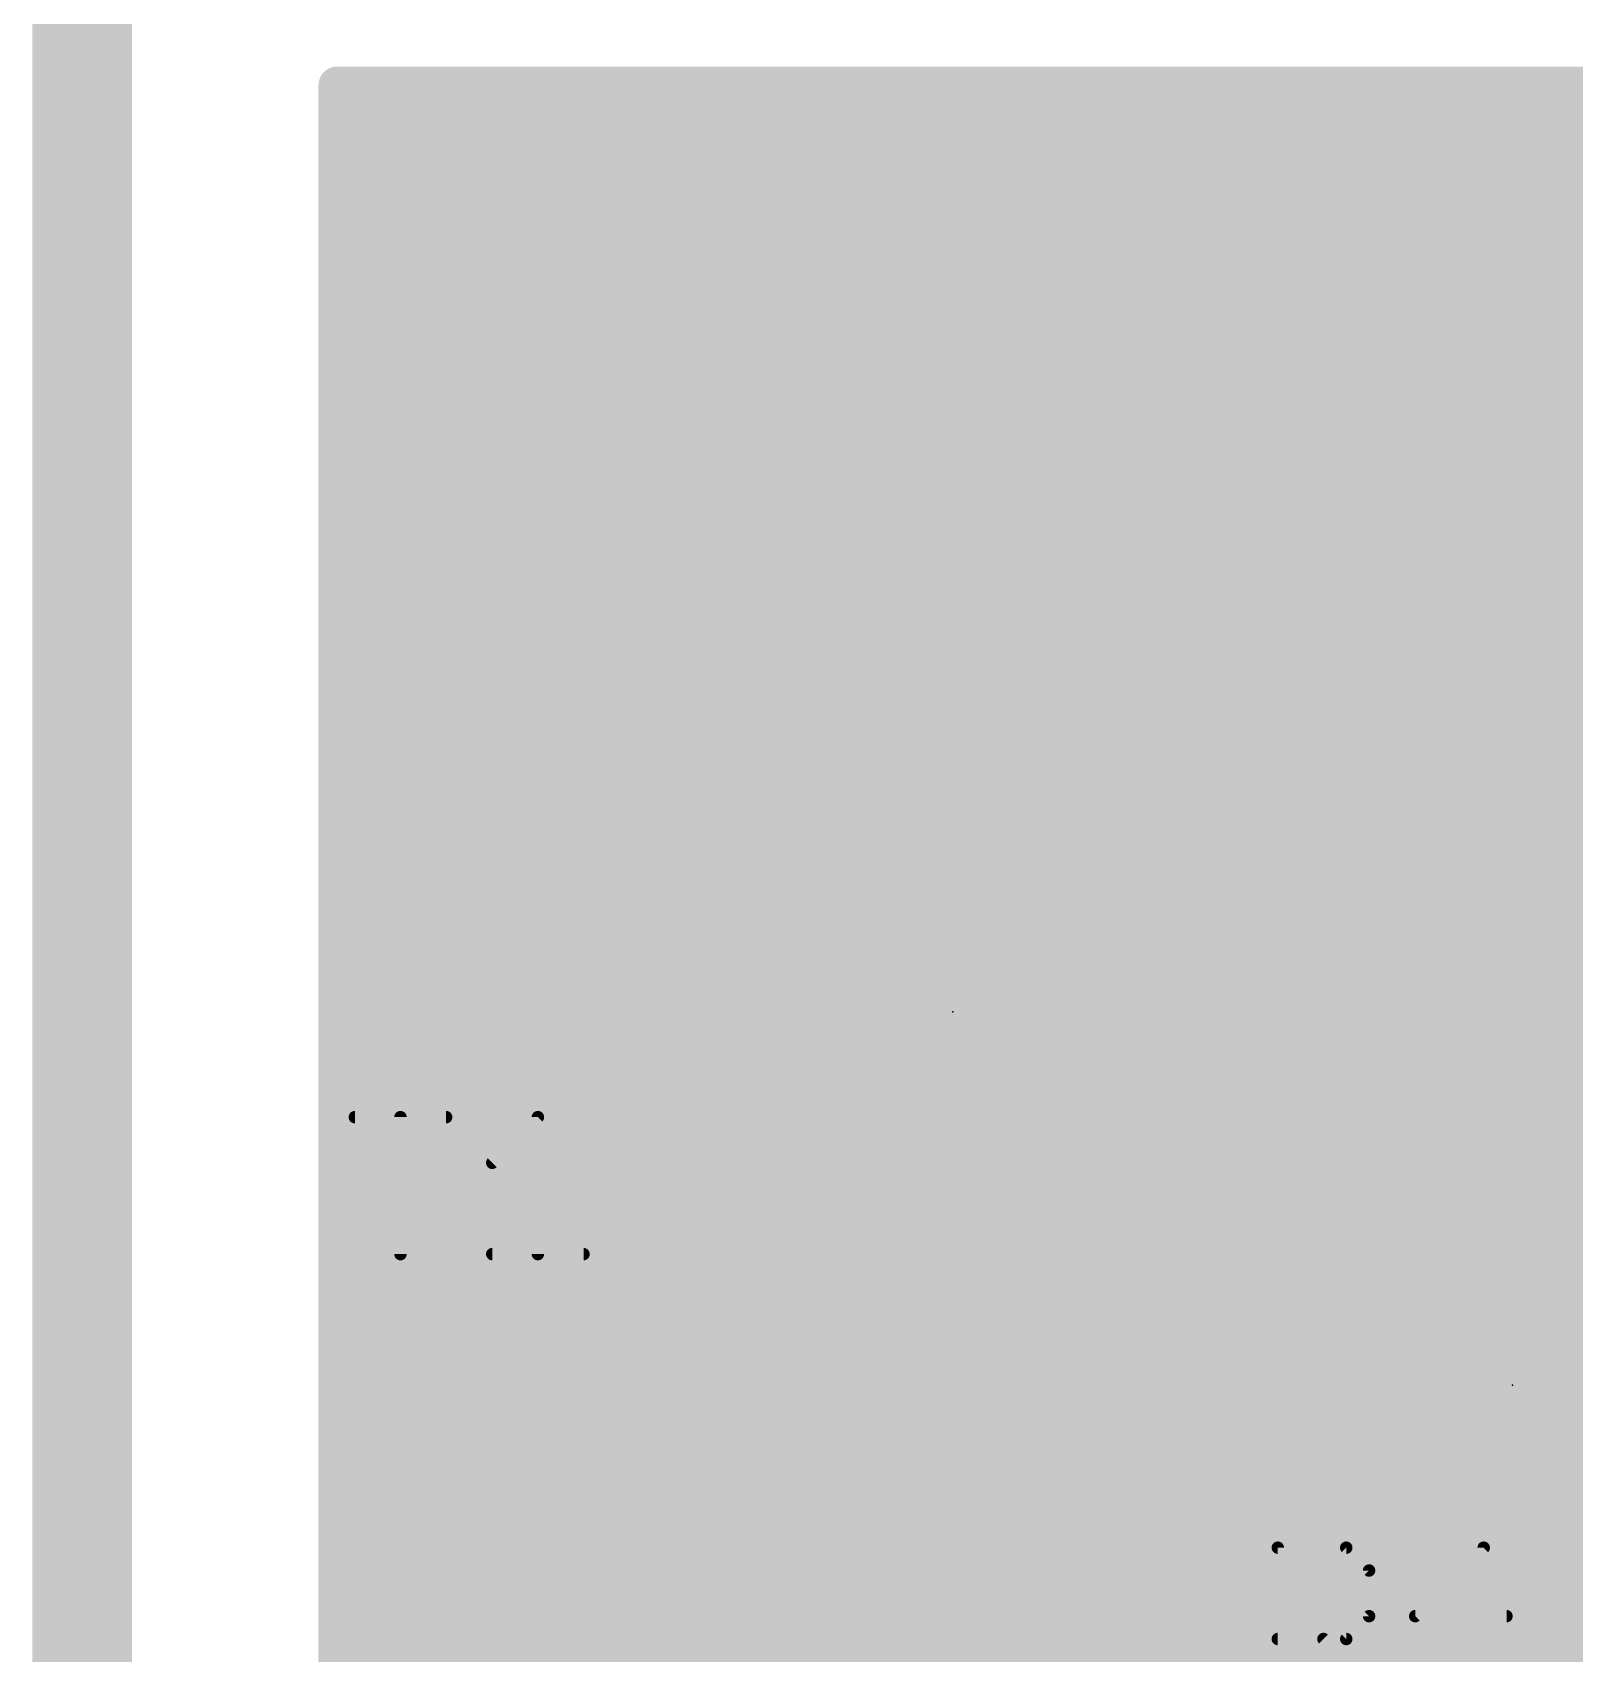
# Model space of a CAD drawing. Extents: x -0.2 to 60.5, y -0.2 to 25.7.
# Drawn here: x -0.2 to 6.1, y 8.81 to 15.43 of the extents above; entities that cross this region are included whole.
import ezdxf

# ---------------------------------------------------------------- set-up
doc = ezdxf.new("R2010")
doc.units = 0
for name, color, linetype in [('1', 22, 'CONTINUOUS'), ('16', 175, 'CONTINUOUS'), ('20', 7, 'CONTINUOUS'), ('23', 7, 'CONTINUOUS'), ('25', 253, 'CONTINUOUS')]:
    doc.layers.add(name, color=color, linetype=linetype)

# ---------------------------------------------------------------- blocks, each defined once
blk = doc.blocks.new('RECT')
blk.add_solid([(-0.5, -0.5), (0.5, -0.5), (-0.5, 0.5), (0.5, 0.5)])

msp = doc.modelspace()

# ---------------------------------------------------------------- linework, layer by layer
at = {"layer": '1'}
for points, const_width in [([(1.0414, 7.4422), (1.0414, 15.2136)], 0.1524), ([(1.0414, 15.2136), (8.2296, 15.2136)], 0.1524), ([(1.0414, 15.0876), (8.2296, 15.0876)], 0.1524), ([(1.0414, 14.9352), (8.3661, 14.9352)], 0.1524), ([(1.0414, 14.7828), (8.5185, 14.7828)], 0.1524), ([(1.0414, 14.6304), (8.6709, 14.6304)], 0.1524), ([(1.0414, 14.478), (8.8233, 14.478)], 0.1524), ([(1.0414, 14.3256), (8.9757, 14.3256)], 0.1524), ([(1.0414, 14.1732), (9.1281, 14.1732)], 0.1524), ([(1.0414, 14.0208), (9.2805, 14.0208)], 0.1524), ([(1.0414, 13.8684), (9.4329, 13.8684)], 0.1524), ([(1.0414, 13.716), (9.5853, 13.716)], 0.1524), ([(1.0414, 13.5636), (5.9316, 13.5636)], 0.1524), ([(5.9752, 13.6072), (5.7818, 13.4138)], 0.1524), ([(6.9488, 13.6072), (5.9752, 13.6072)], 0.1524), ([(1.9033, 13.4942), (1.8418, 13.4327)], 0.1524), ([(1.9785, 13.5377), (1.9033, 13.4942)], 0.1524), ([(2.0625, 13.5602), (1.9785, 13.5377)], 0.1524), ([(2.5298, 13.5602), (2.0625, 13.5602)], 0.1524), ([(2.5298, 12.6062), (2.5298, 13.5602)], 0.1524), ([(3.1495, 13.5602), (2.6822, 13.5602)], 0.1524), ([(2.6822, 13.5602), (2.6822, 12.6062)], 0.1524), ([(3.2334, 13.5377), (3.1495, 13.5602)], 0.1524), ([(3.3087, 13.4942), (3.2334, 13.5377)], 0.1524), ([(3.3702, 13.4327), (3.3087, 13.4942)], 0.1524), ([(3.8692, 13.5602), (3.6758, 13.3668)], 0.1524), ([(5.1428, 13.5602), (3.8692, 13.5602)], 0.1524), ([(5.3362, 13.3668), (5.1428, 13.5602)], 0.1524), ([(1.8418, 13.4327), (1.7983, 13.3575)], 0.1524), ([(3.4137, 13.3575), (3.3702, 13.4327)], 0.1524), ([(1.0414, 13.4112), (1.8293, 13.4112)], 0.1524), ([(2.5298, 13.4112), (2.6822, 13.4112)], 0.1524), ([(3.3827, 13.4112), (3.7202, 13.4112)], 0.1524), ([(3.6758, 13.3668), (3.6758, 11.6932)], 0.1524), ([(5.2918, 13.4112), (5.7818, 13.4112)], 0.1524), ([(5.3362, 13.2334), (5.3362, 13.3668)], 0.1524), ([(5.7818, 13.4138), (5.7818, 13.2334)], 0.1524), ([(1.7983, 13.3575), (1.7758, 13.2735)], 0.1524), ([(3.4362, 13.2735), (3.4137, 13.3575)], 0.1524), ([(1.0414, 13.2588), (1.7758, 13.2588)], 0.1524), ([(1.7758, 13.2735), (1.7758, 12.6062)], 0.1524), ([(2.5298, 13.2588), (2.6822, 13.2588)], 0.1524), ([(3.4362, 12.6062), (3.4362, 13.2735)], 0.1524), ([(3.4362, 13.2588), (3.6758, 13.2588)], 0.1524), ([(5.3362, 13.2588), (5.7818, 13.2588)], 0.1524), ([(5.7818, 13.2334), (5.3362, 13.2334)], 0.1524), ([(1.0414, 13.1064), (1.7758, 13.1064)], 0.1524), ([(2.5298, 13.1064), (2.6822, 13.1064)], 0.1524), ([(3.4362, 13.1064), (3.6758, 13.1064)], 0.1524), ([(1.0414, 12.954), (1.7758, 12.954)], 0.1524), ([(2.5298, 12.954), (2.6822, 12.954)], 0.1524), ([(3.4362, 12.954), (3.6758, 12.954)], 0.1524), ([(1.0414, 12.8016), (1.7758, 12.8016)], 0.1524), ([(2.5298, 12.8016), (2.6822, 12.8016)], 0.1524), ([(3.4362, 12.8016), (3.6758, 12.8016)], 0.1524), ([(4.803, 12.827), (4.506, 12.53)], 0.1524), ([(6.462, 12.827), (4.803, 12.827)], 0.1524), ([(1.0414, 12.6492), (1.7758, 12.6492)], 0.1524), ([(2.5298, 12.6492), (2.6822, 12.6492)], 0.1524), ([(3.4362, 12.6492), (3.6758, 12.6492)], 0.1524), ([(1.7758, 12.6062), (2.5298, 12.6062)], 0.1524), ([(2.6822, 12.6062), (2.5298, 12.6062)], 0.1524), ([(2.5298, 12.6062), (2.5298, 12.4538)], 0.1524), ([(2.6822, 12.4538), (2.6822, 12.6062)], 0.1524), ([(2.6822, 12.6062), (3.4362, 12.6062)], 0.1524), ([(1.0414, 12.4968), (2.5298, 12.4968)], 0.1524), ([(2.5298, 12.4538), (1.7758, 12.4538)], 0.1524), ([(1.7758, 12.4538), (1.7758, 11.7865)], 0.1524), ([(2.5298, 11.4998), (2.5298, 12.4538)], 0.1524), ([(2.5298, 12.4538), (2.6822, 12.4538)], 0.1524), ([(2.6822, 12.4968), (3.6758, 12.4968)], 0.1524), ([(2.6822, 12.4538), (2.6822, 11.4998)], 0.1524), ([(3.4362, 12.4538), (2.6822, 12.4538)], 0.1524), ([(3.4362, 11.7865), (3.4362, 12.4538)], 0.1524), ([(5.3362, 11.9562), (5.3362, 12.4206)], 0.1524), ([(5.3362, 12.4206), (5.7818, 12.4206)], 0.1524), ([(5.7818, 12.4206), (5.7818, 12.2402)], 0.1524), ([(1.0414, 12.3444), (1.7758, 12.3444)], 0.1524), ([(2.5298, 12.3444), (2.6822, 12.3444)], 0.1524), ([(3.4362, 12.3444), (3.6758, 12.3444)], 0.1524), ([(5.3362, 12.3444), (5.7818, 12.3444)], 0.1524), ([(5.7818, 12.2402), (5.9752, 12.0468)], 0.1524), ([(1.0414, 12.192), (1.7758, 12.192)], 0.1524), ([(2.5298, 12.192), (2.6822, 12.192)], 0.1524), ([(3.4362, 12.192), (3.6758, 12.192)], 0.1524), ([(5.3362, 12.192), (5.83, 12.192)], 0.1524), ([(1.0414, 12.0396), (1.7758, 12.0396)], 0.1524), ([(2.5298, 12.0396), (2.6822, 12.0396)], 0.1524), ([(3.4362, 12.0396), (3.6758, 12.0396)], 0.1524), ([(5.3362, 12.0396), (7.9756, 12.0396)], 0.1524), ([(5.9752, 12.0468), (6.9488, 12.0468)], 0.1524), ([(6.1868, 11.9562), (5.3362, 11.9562)], 0.1524), ([(1.0414, 11.8872), (1.7758, 11.8872)], 0.1524), ([(2.5298, 11.8872), (2.6822, 11.8872)], 0.1524), ([(3.4362, 11.8872), (3.6758, 11.8872)], 0.1524), ([(1.7758, 11.7865), (1.7983, 11.7025)], 0.1524), ([(3.4137, 11.7025), (3.4362, 11.7865)], 0.1524), ([(1.0414, 11.7348), (1.7897, 11.7348)], 0.1524), ([(2.5298, 11.7348), (2.6822, 11.7348)], 0.1524), ([(3.4223, 11.7348), (3.6758, 11.7348)], 0.1524), ([(1.7983, 11.7025), (1.8418, 11.6273)], 0.1524), ([(3.3702, 11.6273), (3.4137, 11.7025)], 0.1524), ([(3.6758, 11.6932), (3.8692, 11.4998)], 0.1524), ([(1.0414, 11.5824), (1.8866, 11.5824)], 0.1524), ([(1.8418, 11.6273), (1.9033, 11.5658)], 0.1524), ([(2.5298, 11.5824), (2.6822, 11.5824)], 0.1524), ([(3.3087, 11.5658), (3.3702, 11.6273)], 0.1524), ([(3.3254, 11.5824), (3.7866, 11.5824)], 0.1524), ([(1.9033, 11.5658), (1.9785, 11.5223)], 0.1524), ([(1.9785, 11.5223), (2.0625, 11.4998)], 0.1524), ([(3.1495, 11.4998), (3.2334, 11.5223)], 0.1524), ([(3.2334, 11.5223), (3.3087, 11.5658)], 0.1524), ([(2.0625, 11.4998), (2.5298, 11.4998)], 0.1524), ([(2.6822, 11.4998), (3.1495, 11.4998)], 0.1524), ([(3.8692, 11.4998), (5.0198, 11.4998)], 0.1524), ([(5.0198, 11.4998), (5.0198, 11.2501)], 0.1524), ([(1.0414, 11.43), (5.0198, 11.43)], 0.1524), ([(2.9192, 11.3602), (2.7258, 11.1668)], 0.1524), ([(4.1928, 11.3602), (2.9192, 11.3602)], 0.1524), ([(4.3862, 11.1668), (4.1928, 11.3602)], 0.1524), ([(1.0414, 11.2776), (2.8366, 11.2776)], 0.1524), ([(4.2754, 11.2776), (5.0198, 11.2776)], 0.1524), ([(5.0198, 11.2501), (4.5466, 10.7769)], 0.1524), ([(5.08, 10.556), (5.7, 11.176)], 0.4064), ([(1.0414, 11.1252), (2.7258, 11.1252)], 0.1524), ([(2.7258, 11.1668), (2.7258, 9.4932)], 0.1524), ([(4.3862, 10.5514), (4.3862, 11.1668)], 0.1524), ([(4.3862, 11.1252), (4.8949, 11.1252)], 0.1524), ([(1.0414, 10.9728), (2.7258, 10.9728)], 0.1524), ([(4.3862, 10.9728), (4.7425, 10.9728)], 0.1524), ([(1.0414, 10.8204), (2.7258, 10.8204)], 0.1524), ([(4.3862, 10.8204), (4.5901, 10.8204)], 0.1524), ([(4.5466, 10.7769), (4.5466, 10.5514)], 0.1524), ([(1.0414, 10.668), (2.7258, 10.668)], 0.1524), ([(4.3862, 10.668), (4.5466, 10.668)], 0.1524), ([(5.08, 10.018), (5.08, 10.556)], 0.4064), ([(1.0414, 10.5156), (2.7258, 10.5156)], 0.1524), ([(4.5466, 10.5514), (4.3862, 10.5514)], 0.1524), ([(3.868, 10.018), (3.556, 10.33)], 0.4064), ([(1.0414, 10.3632), (2.7258, 10.3632)], 0.1524), ([(1.0414, 10.2108), (2.7258, 10.2108)], 0.1524), ([(5.08, 10.018), (3.868, 10.018)], 0.4064), ([(5.08, 10.018), (5.192, 9.906)], 0.4064), ([(1.0414, 10.0584), (2.7258, 10.0584)], 0.1524), ([(1.0414, 9.906), (2.7258, 9.906)], 0.1524), ([(1.0414, 9.7536), (2.7258, 9.7536)], 0.1524), ([(1.0414, 9.6012), (2.7258, 9.6012)], 0.1524), ([(2.7258, 9.4932), (2.9192, 9.2998)], 0.1524), ([(4.1928, 9.2998), (4.3776, 9.4846)], 0.1524), ([(4.3776, 9.4846), (4.5118, 9.4846)], 0.1524), ([(4.5118, 9.4846), (4.5118, 9.3192)], 0.1524), ([(1.0414, 9.4488), (2.7702, 9.4488)], 0.1524), ([(4.3418, 9.4488), (4.5118, 9.4488)], 0.1524), ([(1.0414, 9.2964), (4.5346, 9.2964)], 0.1524), ([(2.9192, 9.2998), (4.1928, 9.2998)], 0.1524), ([(4.5118, 9.3192), (4.7052, 9.1258)], 0.1524), ([(5.6788, 9.1258), (5.842, 9.289)], 0.1524), ([(5.842, 9.289), (6.0052, 9.1258)], 0.1524), ([(1.0414, 9.144), (4.687, 9.144)], 0.1524), ([(4.7052, 9.1258), (5.6788, 9.1258)], 0.1524), ([(5.697, 9.144), (5.987, 9.144)], 0.1524), ([(6.0052, 9.1258), (6.9788, 9.1258)], 0.1524), ([(1.0414, 8.9916), (8.1026, 8.9916)], 0.1524), ([(1.0414, 8.8392), (8.1026, 8.8392)], 0.1524)]:
    msp.add_lwpolyline(points, dxfattribs=dict(at, const_width=const_width))
for points, const_width in [([(1.0795, 15.2136, 1), (1.0033, 15.2136)], 0.0762), ([(1.0414, 15.2517, 1), (1.0414, 15.1755)], 0.0762), ([(1.0414, 15.1257, 1), (1.0414, 15.0495)], 0.0762), ([(1.0414, 14.9733, 1), (1.0414, 14.8971)], 0.0762), ([(1.0414, 14.8209, 1), (1.0414, 14.7447)], 0.0762), ([(1.0414, 14.6685, 1), (1.0414, 14.5923)], 0.0762), ([(1.0414, 14.5161, 1), (1.0414, 14.4399)], 0.0762), ([(1.0414, 14.3637, 1), (1.0414, 14.2875)], 0.0762), ([(1.0414, 14.2113, 1), (1.0414, 14.1351)], 0.0762), ([(1.0414, 14.0589, 1), (1.0414, 13.9827)], 0.0762), ([(1.0414, 13.9065, 1), (1.0414, 13.8303)], 0.0762), ([(1.0414, 13.7541, 1), (1.0414, 13.6779)], 0.0762), ([(1.0414, 13.6017, 1), (1.0414, 13.5255)], 0.0762), ([(5.9316, 13.5255, 1), (5.9316, 13.6017)], 0.0762), ([(5.9752, 13.6453, 1), (5.9752, 13.5691)], 0.0762), ([(6.0022, 13.5803, 1), (5.9483, 13.6341)], 0.0762), ([(1.9302, 13.4673, 1), (1.8763, 13.5212)], 0.0762), ([(1.9687, 13.5745, 1), (1.9884, 13.5009)], 0.0762), ([(1.9976, 13.5047, 1), (1.9595, 13.5707)], 0.0762), ([(2.0625, 13.5983, 1), (2.0625, 13.5221)], 0.0762), ([(2.0724, 13.5234, 1), (2.0527, 13.597)], 0.0762), ([(2.5679, 13.5602, 1), (2.4917, 13.5602)], 0.0762), ([(2.5298, 13.5221, 1), (2.5298, 13.5983)], 0.0762), ([(2.6822, 13.5983, 1), (2.6822, 13.5221)], 0.0762), ([(2.7203, 13.5602, 1), (2.6441, 13.5602)], 0.0762), ([(3.1593, 13.597, 1), (3.1396, 13.5234)], 0.0762), ([(3.1495, 13.5221, 1), (3.1495, 13.5983)], 0.0762), ([(3.2525, 13.5707, 1), (3.2144, 13.5047)], 0.0762), ([(3.2236, 13.5009, 1), (3.2433, 13.5745)], 0.0762), ([(3.3357, 13.5212, 1), (3.2818, 13.4673)], 0.0762), ([(3.8692, 13.5983, 1), (3.8692, 13.5221)], 0.0762), ([(3.8962, 13.5333, 1), (3.8423, 13.5871)], 0.0762), ([(5.1697, 13.5871, 1), (5.1158, 13.5333)], 0.0762), ([(5.1428, 13.5221, 1), (5.1428, 13.5983)], 0.0762), ([(1.8748, 13.4137, 1), (1.8088, 13.4518)], 0.0762), ([(1.8842, 13.5272, 1), (1.9223, 13.4612)], 0.0762), ([(3.2897, 13.4612, 1), (3.3278, 13.5272)], 0.0762), ([(3.4032, 13.4518, 1), (3.3372, 13.4137)], 0.0762), ([(1.0414, 13.4493, 1), (1.0414, 13.3731)], 0.0762), ([(1.8148, 13.4597, 1), (1.8687, 13.4058)], 0.0762), ([(1.8293, 13.3731, 1), (1.8293, 13.4493)], 0.0762), ([(2.5298, 13.4493, 1), (2.5298, 13.3731)], 0.0762), ([(2.6822, 13.3731, 1), (2.6822, 13.4493)], 0.0762), ([(3.3433, 13.4058, 1), (3.3972, 13.4597)], 0.0762), ([(3.3827, 13.4493, 1), (3.3827, 13.3731)], 0.0762), ([(3.7139, 13.3668, 1), (3.6377, 13.3668)], 0.0762), ([(3.7202, 13.3731, 1), (3.7202, 13.4493)], 0.0762), ([(5.2918, 13.4493, 1), (5.2918, 13.3731)], 0.0762), ([(5.3743, 13.3668, 1), (5.2981, 13.3668)], 0.0762), ([(5.8199, 13.4138, 1), (5.7437, 13.4138)], 0.0762), ([(5.7549, 13.4407, 1), (5.8087, 13.3868)], 0.0762), ([(5.7818, 13.3731, 1), (5.7818, 13.4493)], 0.0762), ([(1.7653, 13.3765, 1), (1.8313, 13.3384)], 0.0762), ([(1.8351, 13.3476, 1), (1.7615, 13.3673)], 0.0762), ([(3.4505, 13.3673, 1), (3.3769, 13.3476)], 0.0762), ([(3.3807, 13.3384, 1), (3.4467, 13.3765)], 0.0762), ([(3.6489, 13.3937, 1), (3.7027, 13.3398)], 0.0762), ([(5.3093, 13.3398, 1), (5.3631, 13.3937)], 0.0762), ([(1.0414, 13.2969, 1), (1.0414, 13.2207)], 0.0762), ([(1.8139, 13.2735, 1), (1.7377, 13.2735)], 0.0762), ([(1.739, 13.2833, 1), (1.8126, 13.2636)], 0.0762), ([(1.7758, 13.2207, 1), (1.7758, 13.2969)], 0.0762), ([(2.5298, 13.2969, 1), (2.5298, 13.2207)], 0.0762), ([(2.6822, 13.2207, 1), (2.6822, 13.2969)], 0.0762), ([(3.4743, 13.2735, 1), (3.3981, 13.2735)], 0.0762), ([(3.4362, 13.2969, 1), (3.4362, 13.2207)], 0.0762), ([(3.3994, 13.2636, 1), (3.473, 13.2833)], 0.0762), ([(3.6758, 13.2207, 1), (3.6758, 13.2969)], 0.0762), ([(5.3362, 13.2969, 1), (5.3362, 13.2207)], 0.0762), ([(5.3362, 13.2715, 1), (5.3362, 13.1953)], 0.0762), ([(5.7818, 13.2207, 1), (5.7818, 13.2969)], 0.0762), ([(5.7818, 13.1953, 1), (5.7818, 13.2715)], 0.0762), ([(5.2981, 13.2334, 1), (5.3743, 13.2334)], 0.0762), ([(5.7437, 13.2334, 1), (5.8199, 13.2334)], 0.0762), ([(1.0414, 13.1445, 1), (1.0414, 13.0683)], 0.0762), ([(1.7758, 13.0683, 1), (1.7758, 13.1445)], 0.0762), ([(2.5298, 13.1445, 1), (2.5298, 13.0683)], 0.0762), ([(2.6822, 13.0683, 1), (2.6822, 13.1445)], 0.0762), ([(3.4362, 13.1445, 1), (3.4362, 13.0683)], 0.0762), ([(3.6758, 13.0683, 1), (3.6758, 13.1445)], 0.0762), ([(1.0414, 12.9921, 1), (1.0414, 12.9159)], 0.0762), ([(1.7758, 12.9159, 1), (1.7758, 12.9921)], 0.0762), ([(2.5298, 12.9921, 1), (2.5298, 12.9159)], 0.0762), ([(2.6822, 12.9159, 1), (2.6822, 12.9921)], 0.0762), ([(3.4362, 12.9921, 1), (3.4362, 12.9159)], 0.0762), ([(3.6758, 12.9159, 1), (3.6758, 12.9921)], 0.0762), ([(1.0414, 12.8397, 1), (1.0414, 12.7635)], 0.0762), ([(1.7758, 12.7635, 1), (1.7758, 12.8397)], 0.0762), ([(2.5298, 12.8397, 1), (2.5298, 12.7635)], 0.0762), ([(2.6822, 12.7635, 1), (2.6822, 12.8397)], 0.0762), ([(3.4362, 12.8397, 1), (3.4362, 12.7635)], 0.0762), ([(3.6758, 12.7635, 1), (3.6758, 12.8397)], 0.0762), ([(4.803, 12.8651, 1), (4.803, 12.7889)], 0.0762), ([(4.8299, 12.8001, 1), (4.7761, 12.8539)], 0.0762), ([(1.0414, 12.6873, 1), (1.0414, 12.6111)], 0.0762), ([(1.7758, 12.6111, 1), (1.7758, 12.6873)], 0.0762), ([(2.5298, 12.6873, 1), (2.5298, 12.6111)], 0.0762), ([(2.6822, 12.6111, 1), (2.6822, 12.6873)], 0.0762), ([(3.4362, 12.6873, 1), (3.4362, 12.6111)], 0.0762), ([(3.6758, 12.6111, 1), (3.6758, 12.6873)], 0.0762), ([(1.7758, 12.6443, 1), (1.7758, 12.5681)], 0.0762), ([(1.7377, 12.6062, 1), (1.8139, 12.6062)], 0.0762), ([(2.5298, 12.6443, 1), (2.5298, 12.5681)], 0.0762), ([(2.5679, 12.6062, 1), (2.4917, 12.6062)], 0.0762), ([(2.4917, 12.6062, 1), (2.5679, 12.6062)], 0.0762), ([(2.5298, 12.5681, 1), (2.5298, 12.6443)], 0.0762), ([(2.7203, 12.6062, 1), (2.6441, 12.6062)], 0.0762), ([(2.6822, 12.6443, 1), (2.6822, 12.5681)], 0.0762), ([(2.6441, 12.6062, 1), (2.7203, 12.6062)], 0.0762), ([(2.6822, 12.5681, 1), (2.6822, 12.6443)], 0.0762), ([(3.3981, 12.6062, 1), (3.4743, 12.6062)], 0.0762), ([(3.4362, 12.5681, 1), (3.4362, 12.6443)], 0.0762), ([(4.4791, 12.5569, 1), (4.5329, 12.5031)], 0.0762), ([(1.0414, 12.5349, 1), (1.0414, 12.4587)], 0.0762), ([(1.7758, 12.4919, 1), (1.7758, 12.4157)], 0.0762), ([(1.8139, 12.4538, 1), (1.7377, 12.4538)], 0.0762), ([(2.5679, 12.4538, 1), (2.4917, 12.4538)], 0.0762), ([(2.5298, 12.4919, 1), (2.5298, 12.4157)], 0.0762), ([(2.5298, 12.4587, 1), (2.5298, 12.5349)], 0.0762), ([(2.5298, 12.4157, 1), (2.5298, 12.4919)], 0.0762), ([(2.6822, 12.5349, 1), (2.6822, 12.4587)], 0.0762), ([(2.7203, 12.4538, 1), (2.6441, 12.4538)], 0.0762), ([(2.6822, 12.4919, 1), (2.6822, 12.4157)], 0.0762), ([(2.6822, 12.4157, 1), (2.6822, 12.4919)], 0.0762), ([(3.4743, 12.4538, 1), (3.3981, 12.4538)], 0.0762), ([(3.4362, 12.4157, 1), (3.4362, 12.4919)], 0.0762), ([(3.6758, 12.4587, 1), (3.6758, 12.5349)], 0.0762), ([(2.4917, 12.4538, 1), (2.5679, 12.4538)], 0.0762), ([(2.6441, 12.4538, 1), (2.7203, 12.4538)], 0.0762), ([(5.3743, 12.4206, 1), (5.2981, 12.4206)], 0.0762), ([(5.3362, 12.4587, 1), (5.3362, 12.3825)], 0.0762), ([(5.8199, 12.4206, 1), (5.7437, 12.4206)], 0.0762), ([(5.7818, 12.3825, 1), (5.7818, 12.4587)], 0.0762), ([(1.0414, 12.3825, 1), (1.0414, 12.3063)], 0.0762), ([(1.7758, 12.3063, 1), (1.7758, 12.3825)], 0.0762), ([(2.5298, 12.3825, 1), (2.5298, 12.3063)], 0.0762), ([(2.6822, 12.3063, 1), (2.6822, 12.3825)], 0.0762), ([(3.4362, 12.3825, 1), (3.4362, 12.3063)], 0.0762), ([(3.6758, 12.3063, 1), (3.6758, 12.3825)], 0.0762), ([(5.3362, 12.3825, 1), (5.3362, 12.3063)], 0.0762), ([(5.7818, 12.3063, 1), (5.7818, 12.3825)], 0.0762), ([(5.8087, 12.2672, 1), (5.7549, 12.2133)], 0.0762), ([(1.0414, 12.2301, 1), (1.0414, 12.1539)], 0.0762), ([(1.7758, 12.1539, 1), (1.7758, 12.2301)], 0.0762), ([(2.5298, 12.2301, 1), (2.5298, 12.1539)], 0.0762), ([(2.6822, 12.1539, 1), (2.6822, 12.2301)], 0.0762), ([(3.4362, 12.2301, 1), (3.4362, 12.1539)], 0.0762), ([(3.6758, 12.1539, 1), (3.6758, 12.2301)], 0.0762), ([(5.3362, 12.2301, 1), (5.3362, 12.1539)], 0.0762), ([(5.7437, 12.2402, 1), (5.8199, 12.2402)], 0.0762), ([(5.83, 12.1539, 1), (5.83, 12.2301)], 0.0762), ([(1.0414, 12.0777, 1), (1.0414, 12.0015)], 0.0762), ([(1.7758, 12.0015, 1), (1.7758, 12.0777)], 0.0762), ([(2.5298, 12.0777, 1), (2.5298, 12.0015)], 0.0762), ([(2.6822, 12.0015, 1), (2.6822, 12.0777)], 0.0762), ([(3.4362, 12.0777, 1), (3.4362, 12.0015)], 0.0762), ([(3.6758, 12.0015, 1), (3.6758, 12.0777)], 0.0762), ([(5.3362, 12.0777, 1), (5.3362, 12.0015)], 0.0762), ([(5.9752, 12.0849, 1), (5.9752, 12.0087)], 0.0762), ([(5.9483, 12.0199, 1), (6.0022, 12.0737)], 0.0762), ([(5.3362, 11.9943, 1), (5.3362, 11.9181)], 0.0762), ([(5.2981, 11.9562, 1), (5.3743, 11.9562)], 0.0762), ([(1.0414, 11.9253, 1), (1.0414, 11.8491)], 0.0762), ([(1.7758, 11.8491, 1), (1.7758, 11.9253)], 0.0762), ([(2.5298, 11.9253, 1), (2.5298, 11.8491)], 0.0762), ([(2.6822, 11.8491, 1), (2.6822, 11.9253)], 0.0762), ([(3.4362, 11.9253, 1), (3.4362, 11.8491)], 0.0762), ([(3.6758, 11.8491, 1), (3.6758, 11.9253)], 0.0762), ([(1.8126, 11.7964, 1), (1.739, 11.7767)], 0.0762), ([(3.473, 11.7767, 1), (3.3994, 11.7964)], 0.0762), ([(1.0414, 11.7729, 1), (1.0414, 11.6967)], 0.0762), ([(1.7377, 11.7865, 1), (1.8139, 11.7865)], 0.0762), ([(1.7897, 11.6967, 1), (1.7897, 11.7729)], 0.0762), ([(2.5298, 11.7729, 1), (2.5298, 11.6967)], 0.0762), ([(2.6822, 11.6967, 1), (2.6822, 11.7729)], 0.0762), ([(3.4223, 11.7729, 1), (3.4223, 11.6967)], 0.0762), ([(3.3981, 11.7865, 1), (3.4743, 11.7865)], 0.0762), ([(3.6758, 11.6967, 1), (3.6758, 11.7729)], 0.0762), ([(1.8313, 11.7216, 1), (1.7653, 11.6835)], 0.0762), ([(1.7615, 11.6927, 1), (1.8351, 11.7124)], 0.0762), ([(3.3769, 11.7124, 1), (3.4505, 11.6927)], 0.0762), ([(3.4467, 11.6835, 1), (3.3807, 11.7216)], 0.0762), ([(3.7027, 11.7202, 1), (3.6489, 11.6663)], 0.0762), ([(3.6377, 11.6932, 1), (3.7139, 11.6932)], 0.0762), ([(1.0414, 11.6205, 1), (1.0414, 11.5443)], 0.0762), ([(1.8687, 11.6542, 1), (1.8148, 11.6003)], 0.0762), ([(1.8088, 11.6082, 1), (1.8748, 11.6463)], 0.0762), ([(1.8866, 11.5443, 1), (1.8866, 11.6205)], 0.0762), ([(2.5298, 11.6205, 1), (2.5298, 11.5443)], 0.0762), ([(2.6822, 11.5443, 1), (2.6822, 11.6205)], 0.0762), ([(3.3254, 11.6205, 1), (3.3254, 11.5443)], 0.0762), ([(3.3372, 11.6463, 1), (3.4032, 11.6082)], 0.0762), ([(3.3972, 11.6003, 1), (3.3433, 11.6542)], 0.0762), ([(3.7866, 11.5443, 1), (3.7866, 11.6205)], 0.0762), ([(1.9223, 11.5988, 1), (1.8842, 11.5328)], 0.0762), ([(1.8763, 11.5388, 1), (1.9302, 11.5927)], 0.0762), ([(1.9884, 11.5591, 1), (1.9687, 11.4855)], 0.0762), ([(1.9595, 11.4893, 1), (1.9976, 11.5553)], 0.0762), ([(3.2144, 11.5553, 1), (3.2525, 11.4893)], 0.0762), ([(3.2433, 11.4855, 1), (3.2236, 11.5591)], 0.0762), ([(3.2818, 11.5927, 1), (3.3357, 11.5388)], 0.0762), ([(3.3278, 11.5328, 1), (3.2897, 11.5988)], 0.0762), ([(2.0625, 11.5379, 1), (2.0625, 11.4617)], 0.0762), ([(2.0527, 11.463, 1), (2.0724, 11.5366)], 0.0762), ([(2.4917, 11.4998, 1), (2.5679, 11.4998)], 0.0762), ([(2.5298, 11.4617, 1), (2.5298, 11.5379)], 0.0762), ([(2.6822, 11.5379, 1), (2.6822, 11.4617)], 0.0762), ([(2.6441, 11.4998, 1), (2.7203, 11.4998)], 0.0762), ([(3.1396, 11.5366, 1), (3.1593, 11.463)], 0.0762), ([(3.1495, 11.4617, 1), (3.1495, 11.5379)], 0.0762), ([(3.8692, 11.5379, 1), (3.8692, 11.4617)], 0.0762), ([(3.8423, 11.4729, 1), (3.8962, 11.5267)], 0.0762), ([(5.0579, 11.4998, 1), (4.9817, 11.4998)], 0.0762), ([(5.0198, 11.4617, 1), (5.0198, 11.5379)], 0.0762), ([(1.0414, 11.4681, 1), (1.0414, 11.3919)], 0.0762), ([(5.0198, 11.3919, 1), (5.0198, 11.4681)], 0.0762), ([(2.9192, 11.3983, 1), (2.9192, 11.3221)], 0.0762), ([(2.9462, 11.3333, 1), (2.8923, 11.3871)], 0.0762), ([(4.2197, 11.3871, 1), (4.1658, 11.3333)], 0.0762), ([(4.1928, 11.3221, 1), (4.1928, 11.3983)], 0.0762), ([(1.0414, 11.3157, 1), (1.0414, 11.2395)], 0.0762), ([(2.8366, 11.2395, 1), (2.8366, 11.3157)], 0.0762), ([(4.2754, 11.3157, 1), (4.2754, 11.2395)], 0.0762), ([(5.0467, 11.2232, 1), (4.9929, 11.2771)], 0.0762), ([(5.0198, 11.2395, 1), (5.0198, 11.3157)], 0.0762), ([(5.7718, 11.1042, 1), (5.6282, 11.2478)], 0.2032), ([(4.9817, 11.2501, 1), (5.0579, 11.2501)], 0.0762), ([(1.0414, 11.1633, 1), (1.0414, 11.0871)], 0.0762), ([(2.7639, 11.1668, 1), (2.6877, 11.1668)], 0.0762), ([(2.6989, 11.1937, 1), (2.7527, 11.1398)], 0.0762), ([(2.7258, 11.0871, 1), (2.7258, 11.1633)], 0.0762), ([(4.4243, 11.1668, 1), (4.3481, 11.1668)], 0.0762), ([(4.3862, 11.1633, 1), (4.3862, 11.0871)], 0.0762), ([(4.3593, 11.1398, 1), (4.4131, 11.1937)], 0.0762), ([(4.8949, 11.0871, 1), (4.8949, 11.1633)], 0.0762), ([(1.0414, 11.0109, 1), (1.0414, 10.9347)], 0.0762), ([(2.7258, 10.9347, 1), (2.7258, 11.0109)], 0.0762), ([(4.3862, 11.0109, 1), (4.3862, 10.9347)], 0.0762), ([(4.7425, 10.9347, 1), (4.7425, 11.0109)], 0.0762), ([(1.0414, 10.8585, 1), (1.0414, 10.7823)], 0.0762), ([(2.7258, 10.7823, 1), (2.7258, 10.8585)], 0.0762), ([(4.3862, 10.8585, 1), (4.3862, 10.7823)], 0.0762), ([(4.5901, 10.7823, 1), (4.5901, 10.8585)], 0.0762), ([(4.5847, 10.7769, 1), (4.5085, 10.7769)], 0.0762), ([(4.5197, 10.8039, 1), (4.5735, 10.75)], 0.0762), ([(1.0414, 10.7061, 1), (1.0414, 10.6299)], 0.0762), ([(2.7258, 10.6299, 1), (2.7258, 10.7061)], 0.0762), ([(4.3862, 10.7061, 1), (4.3862, 10.6299)], 0.0762), ([(4.5466, 10.6299, 1), (4.5466, 10.7061)], 0.0762), ([(5.1816, 10.556, 1), (4.9784, 10.556)], 0.2032), ([(5.0082, 10.6278, 1), (5.1518, 10.4842)], 0.2032), ([(1.0414, 10.5537, 1), (1.0414, 10.4775)], 0.0762), ([(2.7258, 10.4775, 1), (2.7258, 10.5537)], 0.0762), ([(4.3862, 10.5895, 1), (4.3862, 10.5133)], 0.0762), ([(4.5466, 10.5133, 1), (4.5466, 10.5895)], 0.0762), ([(3.6278, 10.4018, 1), (3.4842, 10.2582)], 0.2032), ([(4.3481, 10.5514, 1), (4.4243, 10.5514)], 0.0762), ([(4.5085, 10.5514, 1), (4.5847, 10.5514)], 0.0762), ([(1.0414, 10.4013, 1), (1.0414, 10.3251)], 0.0762), ([(2.7258, 10.3251, 1), (2.7258, 10.4013)], 0.0762), ([(1.0414, 10.2489, 1), (1.0414, 10.1727)], 0.0762), ([(2.7258, 10.1727, 1), (2.7258, 10.2489)], 0.0762), ([(3.868, 10.1196, 1), (3.868, 9.9164)], 0.2032), ([(5.1518, 10.0898, 1), (5.0082, 9.9462)], 0.2032), ([(5.08, 9.9164, 1), (5.08, 10.1196)], 0.2032), ([(1.0414, 10.0965, 1), (1.0414, 10.0203)], 0.0762), ([(2.7258, 10.0203, 1), (2.7258, 10.0965)], 0.0762), ([(3.7962, 9.9462, 1), (3.9398, 10.0898)], 0.2032), ([(4.9784, 10.018, 1), (5.1816, 10.018)], 0.2032), ([(5.1202, 9.8342, 1), (5.2638, 9.9778)], 0.2032), ([(1.0414, 9.9441, 1), (1.0414, 9.8679)], 0.0762), ([(2.7258, 9.8679, 1), (2.7258, 9.9441)], 0.0762), ([(1.0414, 9.7917, 1), (1.0414, 9.7155)], 0.0762), ([(2.7258, 9.7155, 1), (2.7258, 9.7917)], 0.0762), ([(1.0414, 9.6393, 1), (1.0414, 9.5631)], 0.0762), ([(2.7258, 9.5631, 1), (2.7258, 9.6393)], 0.0762), ([(2.7527, 9.5202, 1), (2.6989, 9.4663)], 0.0762), ([(4.3776, 9.5227, 1), (4.3776, 9.4465)], 0.0762), ([(4.4045, 9.4577, 1), (4.3506, 9.5115)], 0.0762), ([(4.5499, 9.4846, 1), (4.4737, 9.4846)], 0.0762), ([(4.5118, 9.4465, 1), (4.5118, 9.5227)], 0.0762), ([(1.0414, 9.4869, 1), (1.0414, 9.4107)], 0.0762), ([(2.6877, 9.4932, 1), (2.7639, 9.4932)], 0.0762), ([(2.7702, 9.4107, 1), (2.7702, 9.4869)], 0.0762), ([(4.3418, 9.4869, 1), (4.3418, 9.4107)], 0.0762), ([(4.5118, 9.4107, 1), (4.5118, 9.4869)], 0.0762), ([(1.0414, 9.3345, 1), (1.0414, 9.2583)], 0.0762), ([(2.9192, 9.3379, 1), (2.9192, 9.2617)], 0.0762), ([(2.8923, 9.2729, 1), (2.9462, 9.3267)], 0.0762), ([(4.1658, 9.3267, 1), (4.2197, 9.2729)], 0.0762), ([(4.1928, 9.2617, 1), (4.1928, 9.3379)], 0.0762), ([(4.5387, 9.3462, 1), (4.4849, 9.2923)], 0.0762), ([(4.4737, 9.3192, 1), (4.5499, 9.3192)], 0.0762), ([(4.5346, 9.2583, 1), (4.5346, 9.3345)], 0.0762), ([(5.8689, 9.316, 1), (5.8151, 9.2621)], 0.0762), ([(5.8689, 9.2621, 1), (5.8151, 9.316)], 0.0762), ([(1.0414, 9.1821, 1), (1.0414, 9.1059)], 0.0762), ([(4.7052, 9.1639, 1), (4.7052, 9.0877)], 0.0762), ([(4.687, 9.1059, 1), (4.687, 9.1821)], 0.0762), ([(5.697, 9.1821, 1), (5.697, 9.1059)], 0.0762), ([(5.6788, 9.0877, 1), (5.6788, 9.1639)], 0.0762), ([(6.0052, 9.1639, 1), (6.0052, 9.0877)], 0.0762), ([(5.987, 9.1059, 1), (5.987, 9.1821)], 0.0762), ([(4.6783, 9.0989, 1), (4.7322, 9.1527)], 0.0762), ([(5.6518, 9.1527, 1), (5.7057, 9.0989)], 0.0762), ([(5.9783, 9.0989, 1), (6.0322, 9.1527)], 0.0762), ([(1.0414, 9.0297, 1), (1.0414, 8.9535)], 0.0762), ([(1.0414, 8.8773, 1), (1.0414, 8.8011)], 0.0762)]:
    msp.add_lwpolyline(points, format="xyb", dxfattribs=dict(at, const_width=const_width))
at = {"layer": '16', "const_width": 0.1524}
for points in [[(1.0414, 7.4422), (1.0414, 15.2136)], [(1.0414, 15.2136), (9.3345, 15.2136)], [(1.0414, 15.0876), (9.3345, 15.0876)], [(1.0414, 14.9352), (9.3345, 14.9352)], [(1.0414, 14.7828), (9.3446, 14.7828)], [(1.0414, 14.6304), (9.497, 14.6304)], [(1.0414, 14.478), (9.6494, 14.478)], [(1.0414, 14.3256), (9.4329, 14.3256)], [(1.0414, 14.1732), (9.2805, 14.1732)], [(1.0414, 14.0208), (9.1281, 14.0208)], [(1.0414, 13.8684), (8.9757, 13.8684)], [(1.0414, 13.716), (8.8233, 13.716)], [(1.0414, 13.5636), (8.7376, 13.5636)], [(1.0414, 13.4112), (8.7376, 13.4112)], [(1.0414, 13.2588), (8.7376, 13.2588)], [(1.0414, 13.1064), (8.7376, 13.1064)], [(1.0414, 12.954), (8.7376, 12.954)], [(1.0414, 12.8016), (8.7376, 12.8016)], [(1.0414, 12.6492), (8.7376, 12.6492)], [(1.0414, 12.4968), (8.7376, 12.4968)], [(1.0414, 12.3444), (8.7376, 12.3444)], [(1.0414, 12.192), (8.7376, 12.192)], [(1.0414, 12.0396), (8.2219, 12.0396)], [(1.0414, 11.8872), (8.0695, 11.8872)], [(1.0414, 11.7348), (7.9787, 11.7348)], [(1.0414, 11.5824), (7.9156, 11.5824)], [(1.0414, 11.43), (7.9121, 11.43)], [(1.0414, 11.2776), (7.9156, 11.2776)], [(1.0414, 11.1252), (7.9787, 11.1252)], [(1.0414, 10.9728), (8.0694, 10.9728)], [(1.0414, 10.8204), (8.2218, 10.8204)], [(1.0414, 10.668), (11.9354, 10.668)], [(1.0414, 10.5156), (11.8745, 10.5156)], [(1.0414, 10.3632), (11.8745, 10.3632)], [(1.0414, 10.2108), (11.8745, 10.2108)], [(1.0414, 10.0584), (11.8745, 10.0584)], [(1.0414, 9.906), (11.8745, 9.906)], [(1.0414, 9.7536), (11.8745, 9.7536)], [(1.0414, 9.6012), (11.9862, 9.6012)], [(1.0414, 9.4488), (12.1386, 9.4488)], [(1.0414, 9.2964), (12.291, 9.2964)], [(1.0414, 9.144), (12.4434, 9.144)], [(1.0414, 8.9916), (16.4627, 8.9916)], [(1.0414, 8.8392), (21.1614, 8.8392)]]:
    msp.add_lwpolyline(points, dxfattribs=at)
at = {"layer": '16', "const_width": 0.0762}
for points in [[(1.0795, 15.2136, 1), (1.0033, 15.2136)], [(1.0414, 15.2517, 1), (1.0414, 15.1755)], [(1.0414, 15.1257, 1), (1.0414, 15.0495)], [(1.0414, 14.9733, 1), (1.0414, 14.8971)], [(1.0414, 14.8209, 1), (1.0414, 14.7447)], [(1.0414, 14.6685, 1), (1.0414, 14.5923)], [(1.0414, 14.5161, 1), (1.0414, 14.4399)], [(1.0414, 14.3637, 1), (1.0414, 14.2875)], [(1.0414, 14.2113, 1), (1.0414, 14.1351)], [(1.0414, 14.0589, 1), (1.0414, 13.9827)], [(1.0414, 13.9065, 1), (1.0414, 13.8303)], [(1.0414, 13.7541, 1), (1.0414, 13.6779)], [(1.0414, 13.6017, 1), (1.0414, 13.5255)], [(1.0414, 13.4493, 1), (1.0414, 13.3731)], [(1.0414, 13.2969, 1), (1.0414, 13.2207)], [(1.0414, 13.1445, 1), (1.0414, 13.0683)], [(1.0414, 12.9921, 1), (1.0414, 12.9159)], [(1.0414, 12.8397, 1), (1.0414, 12.7635)], [(1.0414, 12.6873, 1), (1.0414, 12.6111)], [(1.0414, 12.5349, 1), (1.0414, 12.4587)], [(1.0414, 12.3825, 1), (1.0414, 12.3063)], [(1.0414, 12.2301, 1), (1.0414, 12.1539)], [(1.0414, 12.0777, 1), (1.0414, 12.0015)], [(1.0414, 11.9253, 1), (1.0414, 11.8491)], [(1.0414, 11.7729, 1), (1.0414, 11.6967)], [(1.0414, 11.6205, 1), (1.0414, 11.5443)], [(1.0414, 11.4681, 1), (1.0414, 11.3919)], [(1.0414, 11.3157, 1), (1.0414, 11.2395)], [(1.0414, 11.1633, 1), (1.0414, 11.0871)], [(1.0414, 11.0109, 1), (1.0414, 10.9347)], [(1.0414, 10.8585, 1), (1.0414, 10.7823)], [(1.0414, 10.7061, 1), (1.0414, 10.6299)], [(1.0414, 10.5537, 1), (1.0414, 10.4775)], [(1.0414, 10.4013, 1), (1.0414, 10.3251)], [(1.0414, 10.2489, 1), (1.0414, 10.1727)], [(1.0414, 10.0965, 1), (1.0414, 10.0203)], [(1.0414, 9.9441, 1), (1.0414, 9.8679)], [(1.0414, 9.7917, 1), (1.0414, 9.7155)], [(1.0414, 9.6393, 1), (1.0414, 9.5631)], [(1.0414, 9.4869, 1), (1.0414, 9.4107)], [(1.0414, 9.3345, 1), (1.0414, 9.2583)], [(1.0414, 9.1821, 1), (1.0414, 9.1059)], [(1.0414, 9.0297, 1), (1.0414, 8.9535)], [(1.0414, 8.8773, 1), (1.0414, 8.8011)]]:
    msp.add_lwpolyline(points, format="xyb", dxfattribs=at)
at = {"layer": '20', "const_width": 0.4064}
msp.add_lwpolyline([(0, 25.4), (0, 0)], dxfattribs=at)
at = {"layer": '23'}
for p in [(3.556, 11.43), (5.842, 9.906)]:
    msp.add_point(p, dxfattribs=at)
at = {"layer": '25', "const_width": 0.0508}
for points in [[(1.1138, 11.0001), (1.4866, 11.0001)], [(1.3002, 10.4408), (1.3002, 11.0001)], [(1.6751, 10.8137), (1.8615, 11.0001)], [(1.8615, 11.0001), (1.8615, 10.4408)], [(1.6751, 10.4408), (2.0479, 10.4408)], [(4.8838, 8.6828), (4.8838, 9.2421)], [(4.8838, 9.2421), (5.1634, 9.2421)], [(5.1634, 9.2421), (5.2566, 9.1489)], [(5.7247, 9.2421), (5.4451, 8.9624)], [(5.7247, 8.6828), (5.7247, 9.2421)], [(5.2566, 9.1489), (5.2566, 8.9624)], [(5.2566, 8.9624), (5.1634, 8.8692)], [(5.4451, 8.9624), (5.8179, 8.9624)], [(5.1634, 8.8692), (4.8838, 8.8692)], [(5.0702, 8.8692), (5.2566, 8.6828)]]:
    msp.add_lwpolyline(points, dxfattribs=at)
at = {"layer": '25', "const_width": 0.0254}
for points in [[(1.1138, 11.0128, 1), (1.1138, 10.9874)], [(1.3129, 11.0001, 1), (1.2875, 11.0001)], [(1.4866, 10.9874, 1), (1.4866, 11.0128)], [(1.8742, 11.0001, 1), (1.8488, 11.0001)], [(1.8705, 10.9911, 1), (1.8525, 11.0091)], [(1.6661, 10.8226, 1), (1.6841, 10.8047)], [(1.6751, 10.4535, 1), (1.6751, 10.4281)], [(2.0479, 10.4281, 1), (2.0479, 10.4535)], [(1.2875, 10.4408, 1), (1.3129, 10.4408)], [(1.8488, 10.4408, 1), (1.8742, 10.4408)], [(4.8965, 9.2421, 1), (4.8711, 9.2421)], [(4.8838, 9.2548, 1), (4.8838, 9.2294)], [(5.1724, 9.2511, 1), (5.1544, 9.2331)], [(5.1634, 9.2294, 1), (5.1634, 9.2548)], [(5.7374, 9.2421, 1), (5.712, 9.2421)], [(5.7337, 9.2331, 1), (5.7157, 9.2511)], [(5.2693, 9.1489, 1), (5.2439, 9.1489)], [(5.2476, 9.1399, 1), (5.2656, 9.1578)], [(5.2439, 8.9624, 1), (5.2693, 8.9624)], [(5.2656, 8.9535, 1), (5.2476, 8.9714)], [(5.4451, 8.9751, 1), (5.4451, 8.9497)], [(5.4361, 8.9714, 1), (5.4541, 8.9535)], [(5.8179, 8.9497, 1), (5.8179, 8.9751)], [(4.8838, 8.8819, 1), (4.8838, 8.8565)], [(5.0792, 8.8782, 1), (5.0612, 8.8602)], [(5.1544, 8.8782, 1), (5.1724, 8.8602)], [(5.1634, 8.8565, 1), (5.1634, 8.8819)]]:
    msp.add_lwpolyline(points, format="xyb", dxfattribs=at)

# ---------------------------------------------------------------- block references
at = {"layer": '1', "yscale": 1.4, "rotation": 180}
for p in [(2.606, 12.53), (4.506, 12.53), (3.556, 10.33)]:
    msp.add_blockref('RECT', p, dxfattribs=at)
at = {"layer": '1', "xscale": 0.7, "yscale": 0.9}
msp.add_blockref('RECT', (5.7, 11.176), dxfattribs=at)
at = {"layer": '1', "xscale": 0.7, "yscale": 0.9, "rotation": 180}
msp.add_blockref('RECT', (5.192, 9.906), dxfattribs=at)

doc.saveas('drawing.dxf')
